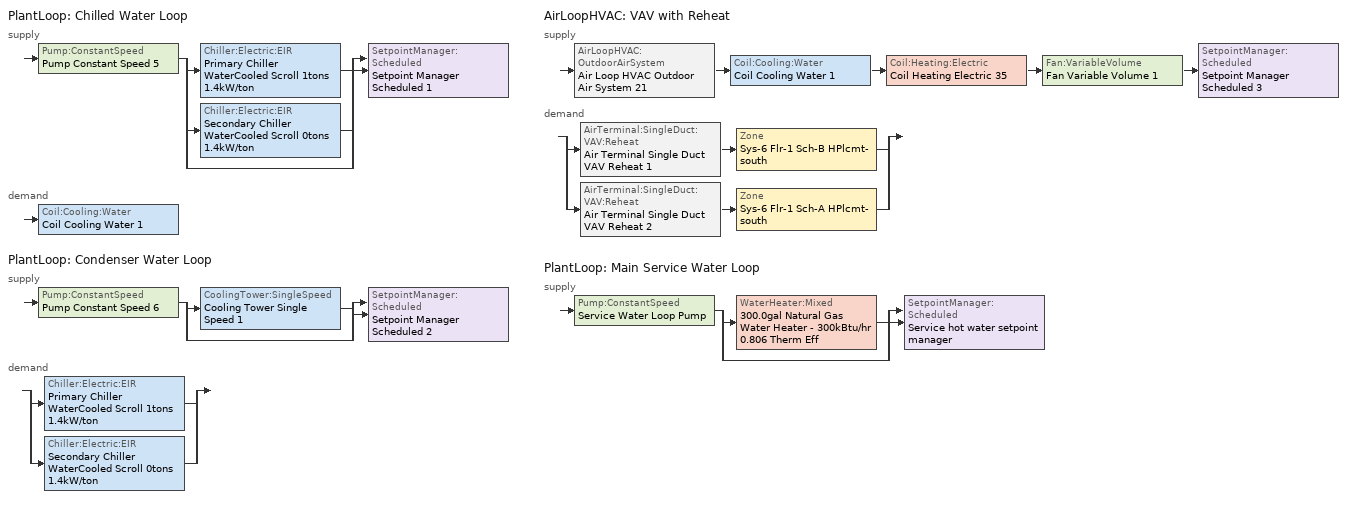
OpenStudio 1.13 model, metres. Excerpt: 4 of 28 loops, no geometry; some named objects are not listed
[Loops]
PlantLoop 'Chilled Water Loop'
 supply: Pump:ConstantSpeed 'Pump Constant Speed 5' > split
  | Chiller:Electric:EIR 'Primary Chiller WaterCooled Scroll 1tons 1.4kW/ton'
  | Chiller:Electric:EIR 'Secondary Chiller WaterCooled Scroll 0tons 1.4kW/ton'
  | bypass
  join > SetpointManager:Scheduled 'Setpoint Manager Scheduled 1'
 demand: Coil:Cooling:Water 'Coil Cooling Water 1'
PlantLoop 'Condenser Water Loop'
 supply: Pump:ConstantSpeed 'Pump Constant Speed 6' > split
  | CoolingTower:SingleSpeed 'Cooling Tower Single Speed 1'
  | bypass
  join > SetpointManager:Scheduled 'Setpoint Manager Scheduled 2'
 demand: split
  | Chiller:Electric:EIR 'Primary Chiller WaterCooled Scroll 1tons 1.4kW/ton'
  | Chiller:Electric:EIR 'Secondary Chiller WaterCooled Scroll 0tons 1.4kW/ton'
AirLoopHVAC 'VAV with Reheat'
 supply: AirLoopHVAC:OutdoorAirSystem 'Air Loop HVAC Outdoor Air System 21' > Coil:Cooling:Water 'Coil Cooling Water 1' > Coil:Heating:Electric 'Coil Heating Electric 35' > Fan:VariableVolume 'Fan Variable Volume 1' > SetpointManager:Scheduled 'Setpoint Manager Scheduled 3'
 demand: split
  | AirTerminal:SingleDuct:VAV:Reheat 'Air Terminal Single Duct VAV Reheat 1' > Zone 'Sys-6 Flr-1 Sch-B HPlcmt-south'
  | AirTerminal:SingleDuct:VAV:Reheat 'Air Terminal Single Duct VAV Reheat 2' > Zone 'Sys-6 Flr-1 Sch-A HPlcmt-south'
PlantLoop 'Main Service Water Loop'
 supply: Pump:ConstantSpeed 'Service Water Loop Pump' > split
  | WaterHeater:Mixed '300.0gal Natural Gas Water Heater - 300kBtu/hr 0.806 Therm Eff'
  | bypass
  join > SetpointManager:Scheduled 'Service hot water setpoint manager'
[Sizing:Zone] Zone Cooling Design Supply Air Temperature Input Method=SupplyAirTemperature; Zone Cooling Design Supply Air Temperature {C}=13; Zone Cooling Design Supply Air Temperature Difference {deltaC}=11.11; Zone Heating Design Supply Air Temperature Input Method=SupplyAirTemperature; Zone Heating Design Supply Air Temperature {C}=43; Zone Heating Design Supply Air Temperature Difference {deltaC}=11.11; Zone Cooling Design Supply Air Humidity Ratio {kg-H2O/kg-air}=0.0085; Zone Heating Design Supply Air Humidity Ratio {kg-H2O/kg-air}=0.008; Zone Heating Sizing Factor=1.3; Zone Cooling Sizing Factor=1.1; Cooling Design Air Flow Method=DesignDay; Heating Design Air Flow Method=DesignDay; Account for Dedicated Outdoor Air System=No; Dedicated Outdoor Air System Control Strategy=NeutralSupplyAir; Dedicated Outdoor Air Low Setpoint Temperature for Design {C}=autosize; Dedicated Outdoor Air High Setpoint Temperature for Design {C}=autosize
Sys-6 Flr-1 Sch-B HPlcmt-south; Sys-6 Flr-1 Sch-A HPlcmt-south
[Zone equipment]
Sys-6 Flr-1 Sch-B HPlcmt-south: Air Terminal Single Duct VAV Reheat 1, Zone HVAC Baseboard Convective Water 35
Sys-6 Flr-1 Sch-A HPlcmt-south: Air Terminal Single Duct VAV Reheat 2, Zone HVAC Baseboard Convective Water 36
[PlantLoop] Plant Loop Volume {m3}=Autocalculate; Load Distribution Scheme=Optimal
Name | Maximum Loop Temperature {C} | Minimum Loop Temperature {C}
Chilled Water Loop; Condenser Water Loop
Main Service Water Loop | 60 | 10
[Sizing:Plant] Sizing Option=NonCoincident; Zone Timesteps in Averaging Window=1; Coincident Sizing Factor Mode=None
Name | Loop Type | Design Loop Exit Temperature {C} | Loop Design Temperature Difference {deltaC}
Chilled Water Loop | Cooling | 7 | 6
Condenser Water Loop | Condenser | 29 | 6
Main Service Water Loop | Heating | 60 | 5
[Pump:ConstantSpeed] Rated Flow Rate {m3/s}=autosize; Rated Power Consumption {W}=autosize; Fraction of Motor Inefficiencies to Fluid Stream=0; Pump Control Type=Intermittent
Name | Rated Pump Head {Pa} | Motor Efficiency
Pump Constant Speed 5 | 179352 | 0.7
Pump Constant Speed 6 | 179352 | 0.855
Service Water Loop Pump | 29891 | 1
[AirLoopHVAC]
VAV with Reheat: Availability Schedule=VAV with Reheat Occ Sch; Availability Manager=Availability Manager Night Cycle 2; Design Supply Air Flow Rate {m3/s}=AutoSize
[Sizing:System]
VAV with Reheat: Type of Load to Size On=Sensible; Design Outdoor Air Flow Rate {m3/s}=0.331307; Minimum System Air Flow Ratio=0.3; Preheat Design Temperature {C}=7; Preheat Design Humidity Ratio {kg-H2O/kg-Air}=0.008; Precool Design Temperature {C}=13; Precool Design Humidity Ratio {kg-H2O/kg-Air}=0.008; Central Cooling Design Supply Air Temperature {C}=13; Central Heating Design Supply Air Temperature {C}=13.1; Sizing Option=NonCoincident; 100% Outdoor Air in Cooling=No; 100% Outdoor Air in Heating=No; Central Cooling Design Supply Air Humidity Ratio {kg-H2O/kg-Air}=0.0085; Central Heating Design Supply Air Humidity Ratio {kg-H2O/kg-Air}=0.008; Cooling Design Air Flow Method=DesignDay; Cooling Design Air Flow Rate {m3/s}=0; Heating Design Air Flow Method=DesignDay; Heating Design Air Flow Rate {m3/s}=0; System Outdoor Air Method=ZoneSum; Zone Maximum Outdoor Air Fraction=1; Cooling Supply Air Flow Rate Per Floor Area {m3/s-m2}=0.00996765; Cooling Fraction of Autosized Cooling Supply Air Flow Rate=1; Cooling Supply Air Flow Rate Per Unit Cooling Capacity {m3/s-W}=3.94755e-05; Heating Supply Air Flow Rate Per Floor Area {m3/s-m2}=0.00996765; Heating Fraction of Autosized Heating Supply Air Flow Rate=1; Heating Fraction of Autosized Cooling Supply Air Flow Rate=1; Heating Supply Air Flow Rate Per Unit Heating Capacity {m3/s-W}=3.15882e-05; Cooling Design Capacity Method=CoolingDesignCapacity; Cooling Design Capacity {W}=autosize; Cooling Design Capacity Per Floor Area {W/m2}=234.7; Fraction of Autosized Cooling Design Capacity=1; Heating Design Capacity Method=HeatingDesignCapacity; Heating Design Capacity {W}=autosize; Heating Design Capacity Per Floor Area {W/m2}=157; Fraction of Autosized Heating Design Capacity=1; Central Cooling Capacity Control Method=OnOff
[Controller:OutdoorAir]
Controller Outdoor Air 21: Minimum Outdoor Air Flow Rate {m3/s}=Autosize; Maximum Outdoor Air Flow Rate {m3/s}=Autosize; Economizer Control Type=NoEconomizer; Economizer Control Action Type=ModulateFlow; Economizer Maximum Limit Dry-Bulb Temperature {C}=28; Economizer Maximum Limit Enthalpy {J/kg}=64000; Economizer Minimum Limit Dry-Bulb Temperature {C}=-100; Lockout Type=NoLockout; Minimum Limit Type=FixedMinimum; Minimum Outdoor Air Schedule=VAV with Reheat Occ Sch; Controller Mechanical Ventilation=Controller Mechanical Ventilation 21; High Humidity Control=No; Heat Recovery Bypass Control Type=BypassWhenWithinEconomizerLimits
[Controller:MechanicalVentilation]
Controller Mechanical Ventilation 21: Availability Schedule=Always On Discrete; System Outdoor Air Method=ZoneSum
[AirLoopHVAC:OutdoorAirSystem]
Air Loop HVAC Outdoor Air System 21: Controller=Controller Outdoor Air 21
[Controller:WaterCoil]
Controller Water Coil 2: Water Coil=Coil Cooling Water 1; Action=Reverse; Minimum Actuated Flow {m3/s}=0
[Coil:Heating:Electric] Availability Schedule=Always On Discrete
Coil Heating Electric 35; Coil Heating Electric 36; Coil Heating Electric 37
[Chiller:Electric:EIR] Reference COP {W/W}=2.50142; Minimum Part Load Ratio=0.25; Minimum Unloading Ratio=0.25; Condenser Type=WaterCooled; Chiller Flow Mode=LeavingSetpointModulated; Design Heat Recovery Water Flow Rate {m3/s}=0; Sizing Factor=1; Basin Heater Capacity {W/K}=0; Basin Heater Setpoint Temperature {C}=10
Name | Reference Capacity {W} | Cooling Capacity Function of Temperature Curve | Electric Input to Cooling Output Ratio Function of Temperature Curve | Electric Input to Cooling Output Ratio Function of Part Load Ratio Curve
Primary Chiller WaterCooled Scroll 1tons 1.4kW/ton | 5054.08 | WaterCooled_Scroll_CAPFT_NECB2011 | WaterCooled_Scroll_EIRFT_NECB2011 | WaterCooled_Scroll_EIRFPLR_NECB2011
Secondary Chiller WaterCooled Scroll 0tons 1.4kW/ton | 0.001 | WaterCooled_Scroll_CAPFT_NECB2011 1 | WaterCooled_Scroll_EIRFT_NECB2011 1 | WaterCooled_Scroll_EIRFPLR_NECB2011 1
[SetpointManager:Scheduled] Control Variable=Temperature
Name | Schedule
Setpoint Manager Scheduled 1 | CHW Temp
Setpoint Manager Scheduled 2 | CW Temp
Setpoint Manager Scheduled 3 | Supply Air Temp
Service hot water setpoint manager | Service Water Loop Temp - 140F
[CoolingTower:SingleSpeed]
Cooling Tower Single Speed 1: Design Water Flow Rate {m3/s}=autosize; Design Air Flow Rate {m3/s}=autosize; Fan Power at Design Air Flow Rate {W}=106.118; U-Factor Times Area Value at Design Air Flow Rate {W/K}=autosize; Air Flow Rate in Free Convection Regime {m3/s}=autosize; U-Factor Times Area Value at Free Convection Air Flow Rate {W/K}=autosize; Performance Input Method=UFactorTimesAreaAndDesignWaterFlowRate; Free Convection Capacity {W}=0; Basin Heater Capacity {W/K}=0; Evaporation Loss Mode=LossFactor; Evaporation Loss Factor {percent/K}=0.2; Drift Loss Percent {percent}=0.008; Blowdown Calculation Mode=ConcentrationRatio; Blowdown Concentration Ratio=3; Capacity Control=FanCycling; Number of Cells=1; Cell Control=MinimalCell; Cell Minimum  Water Flow Rate Fraction=0.33; Cell Maximum Water Flow Rate Fraction=2.5; Sizing Factor=1
[Fan:VariableVolume]
Fan Variable Volume 1: Availability Schedule=Always On Discrete; Fan Efficiency=0.549965; Pressure Rise {Pa}=1458.33; Maximum Flow Rate {m3/s}=Autosize; Fan Power Minimum Flow Rate Input Method=Fraction; Fan Power Minimum Flow Fraction=0.68; Fan Power Minimum Air Flow Rate {m3/s}=0; Motor Efficiency=0.8461; Motor In Airstream Fraction=1; Fan Power Coefficient 1=-2.4176; Fan Power Coefficient 2=9.5874; Fan Power Coefficient 3=-11.559; Fan Power Coefficient 4=5.4009; Fan Power Coefficient 5=0
[Coil:Cooling:Water]
Coil Cooling Water 1: Availability Schedule=Always On Discrete
[AirTerminal:SingleDuct:VAV:Reheat] Availability Schedule=Always On Discrete; Maximum Air Flow Rate {m3/s}=AutoSize; Zone Minimum Air Flow Input Method=FixedFlowRate; Maximum Hot Water or Steam Flow Rate {m3/s}=AutoSize; Minimum Hot Water or Steam Flow Rate {m3/s}=0; Convergence Tolerance=0.001; Damper Heating Action=Normal; Maximum Flow per Zone Floor Area During Reheat {m3/s-m2}=AutoSize; Maximum Flow Fraction During Reheat=AutoSize; Maximum Reheat Air Temperature {C}=43; Control For Outdoor Air=No
Name | Constant Minimum Air Flow Fraction | Fixed Minimum Air Flow Rate {m3/s} | Reheat Coil
Air Terminal Single Duct VAV Reheat 1 | 1 | 0.0652179 | Coil Heating Electric 36
Air Terminal Single Duct VAV Reheat 2 | 0.3 | 0.260872 | Coil Heating Electric 37
[WaterHeater:Mixed]
300.0gal Natural Gas Water Heater - 300kBtu/hr 0.806 Therm Eff: Tank Volume {m3}=1.13562; Setpoint Temperature Schedule=Service Water Loop Temp - 140F; Deadband Temperature Difference {deltaC}=2; Maximum Temperature Limit {C}=82.2222; Heater Control Type=Cycle; Heater Maximum Capacity {W}=87921.3; Heater Fuel Type=NaturalGas; Heater Thermal Efficiency=0.806081; Part Load Factor Curve=SWH-EFFFPLR-NECB2011; Off Cycle Parasitic Fuel Consumption Rate {W}=19.9992; Off Cycle Parasitic Fuel Type=NaturalGas; Off Cycle Parasitic Heat Fraction to Tank=0.8; On Cycle Parasitic Fuel Consumption Rate {W}=19.9992; On Cycle Parasitic Fuel Type=NaturalGas; On Cycle Parasitic Heat Fraction to Tank=0; Ambient Temperature Indicator=Schedule; Ambient Temperature Schedule=Water Heater Ambient Temp Schedule - 70F; Off Cycle Loss Coefficient to Ambient Temperature {W/K}=13.7474; On Cycle Loss Coefficient to Ambient Temperature {W/K}=13.7474; Use Side Effectiveness=1; Source Side Effectiveness=1; Use Side Design Flow Rate {m3/s}=autosize; Source Side Design Flow Rate {m3/s}=autosize; Indirect Water Heating Recovery Time {hr}=1.5
[AvailabilityManager:NightCycle]
Availability Manager Night Cycle 2: Control Type=CycleOnAny; Thermostat Tolerance {deltaC}=1; Cycling Run Time {s}=3600
[Schedule:Ruleset]
CHW Temp: Default Day Schedule=Schedule Day 4
CW Temp: Default Day Schedule=Schedule Day 5
Supply Air Temp: Default Day Schedule=Supply Air Temp Default
Service Water Loop Temp - 140F: Default Day Schedule=Service Water Loop Temp - 140F Default
Water Heater Ambient Temp Schedule - 70F: Default Day Schedule=Water Heater Ambient Temp Schedule - 70F Default
VAV with Reheat Occ Sch: Default Day Schedule=VAV with Reheat Occ Sch Default; Summer Design Day Schedule=VAV with Reheat Occ Sch Summer Design Day; Winter Design Day Schedule=VAV with Reheat Occ Sch Winter Design Day
[Schedule:Day]
Schedule Day 4; wkdCHW Temp 1; satCHW Temp 1; sunCHW Temp 1: 1, 0, 7, 2, 0, 7, 3, 0, 7, 4, 0, 7, 5, 0, 7, 6, 0, 7, 7, 0, 7, 8, 0, 7, 9, 0, 7, 10, 0, 7, 11, 0, 7, 12, 0, 7, 13, 0, 7, 14, 0, 7, 15, 0, 7, 16, 0, 7, 17, 0, 7, 18, 0, 7, 19, 0, 7, 20, 0, 7, 21, 0, 7, 22, 0, 7, 23, 0, 7, 24, 0, 7
Schedule Day 5; wkdCW Temp 1; satCW Temp 1; sunCW Temp 1: 1, 0, 29, 2, 0, 29, 3, 0, 29, 4, 0, 29, 5, 0, 29, 6, 0, 29, 7, 0, 29, 8, 0, 29, 9, 0, 29, 10, 0, 29, 11, 0, 29, 12, 0, 29, 13, 0, 29, 14, 0, 29, 15, 0, 29, 16, 0, 29, 17, 0, 29, 18, 0, 29, 19, 0, 29, 20, 0, 29, 21, 0, 29, 22, 0, 29, 23, 0, 29, 24, 0, 29
Supply Air Temp Default: 24, 0, 13
Service Water Loop Temp - 140F Default: 24, 0, 60
Water Heater Ambient Temp Schedule - 70F Default: 24, 0, 21.1111
VAV with Reheat Occ Sch Default; VAV with Reheat Occ Sch Winter Design Day; VAV with Reheat Occ Sch Summer Design Day: 24, 0, 1
VAV with Reheat Occ Sch Monday; VAV with Reheat Occ Sch Tuesday; VAV with Reheat Occ Sch Wednesday; VAV with Reheat Occ Sch Thursday; VAV with Reheat Occ Sch Friday: 8, 0, 0, 24, 0, 1
VAV with Reheat Occ Sch Saturday: 1, 0, 1, 11, 0, 0, 15, 0, 1, 18, 0, 0, 24, 0, 1
VAV with Reheat Occ Sch Sunday: 11, 0, 0, 15, 0, 1, 18, 0, 0, 22, 0, 1, 24, 0, 0
[Schedule:Rule] Date Specification Type=DateRange; Start Month=1; Start Day=1; End Month=12
Name | Schedule Ruleset | Rule Order | Day Schedule | Apply Sunday | Apply Monday | Apply Tuesday | Apply Wednesday | Apply Thursday | Apply Friday | Apply Saturday | End Day
wkdCHW Temp rule | CHW Temp | 2 | wkdCHW Temp 1 | No | Yes | Yes | Yes | Yes | Yes | No | 31
satCHW Temprule | CHW Temp | 1 | satCHW Temp 1 | No | No | No | No | No | No | Yes | 31
sunCHW Temprule | CHW Temp | 0 | sunCHW Temp 1 | Yes | No | No | No | No | No | No | 31
wkdCW Temp rule | CW Temp | 2 | wkdCW Temp 1 | No | Yes | Yes | Yes | Yes | Yes | No | 31
satCW Temprule | CW Temp | 1 | satCW Temp 1 | No | No | No | No | No | No | Yes | 31
sunCW Temprule | CW Temp | 0 | sunCW Temp 1 | Yes | No | No | No | No | No | No | 31
VAV with Reheat Occ Sch Monday Rule | VAV with Reheat Occ Sch | 6 | VAV with Reheat Occ Sch Monday |  | Yes |  |  |  |  |  | 25
VAV with Reheat Occ Sch Tuesday Rule | VAV with Reheat Occ Sch | 5 | VAV with Reheat Occ Sch Tuesday |  |  | Yes |  |  |  |  | 26
VAV with Reheat Occ Sch Wednesday Rule | VAV with Reheat Occ Sch | 4 | VAV with Reheat Occ Sch Wednesday |  |  |  | Yes |  |  |  | 27
VAV with Reheat Occ Sch Thursday Rule | VAV with Reheat Occ Sch | 3 | VAV with Reheat Occ Sch Thursday |  |  |  |  | Yes |  |  | 28
VAV with Reheat Occ Sch Friday Rule | VAV with Reheat Occ Sch | 2 | VAV with Reheat Occ Sch Friday |  |  |  |  |  | Yes |  | 29
VAV with Reheat Occ Sch Saturday Rule | VAV with Reheat Occ Sch | 1 | VAV with Reheat Occ Sch Saturday |  |  |  |  |  |  | Yes | 30
VAV with Reheat Occ Sch Sunday Rule | VAV with Reheat Occ Sch | 0 | VAV with Reheat Occ Sch Sunday | Yes |  |  |  |  |  |  | 31
[Schedule:Constant]
Always On Discrete: Value=1
[Curve:Biquadratic] Minimum Value of x=5; Maximum Value of x=10; Minimum Value of y=24; Maximum Value of y=35
Name | Coefficient1 Constant | Coefficient2 x | Coefficient3 x**2 | Coefficient4 y | Coefficient5 y**2 | Coefficient6 x*y
WaterCooled_Scroll_CAPFT_NECB2011; WaterCooled_Scroll_CAPFT_NECB2011 1 | 0.94418 | 0.0337102 | 9.75564e-05 | -0.00322114 | -4.91832e-05 | -0.000177584
WaterCooled_Scroll_EIRFT_NECB2011; WaterCooled_Scroll_EIRFT_NECB2011 1 | 0.727393 | -0.0118922 | 0.000541177 | 0.00187934 | 0.000473461 | -0.000711472
[Curve:Quadratic] Coefficient1 Constant=0.04412; Coefficient2 x=0.640367; Coefficient3 x**2=0.319555; Minimum Value of x=0; Maximum Value of x=1
WaterCooled_Scroll_EIRFPLR_NECB2011; WaterCooled_Scroll_EIRFPLR_NECB2011 1
[Curve:Cubic]
SWH-EFFFPLR-NECB2011: Coefficient1 Constant=0.7576; Coefficient2 x=1.0071; Coefficient3 x**2=-1.4443; Coefficient4 x**3=0.6844; Minimum Value of x=0; Maximum Value of x=1
